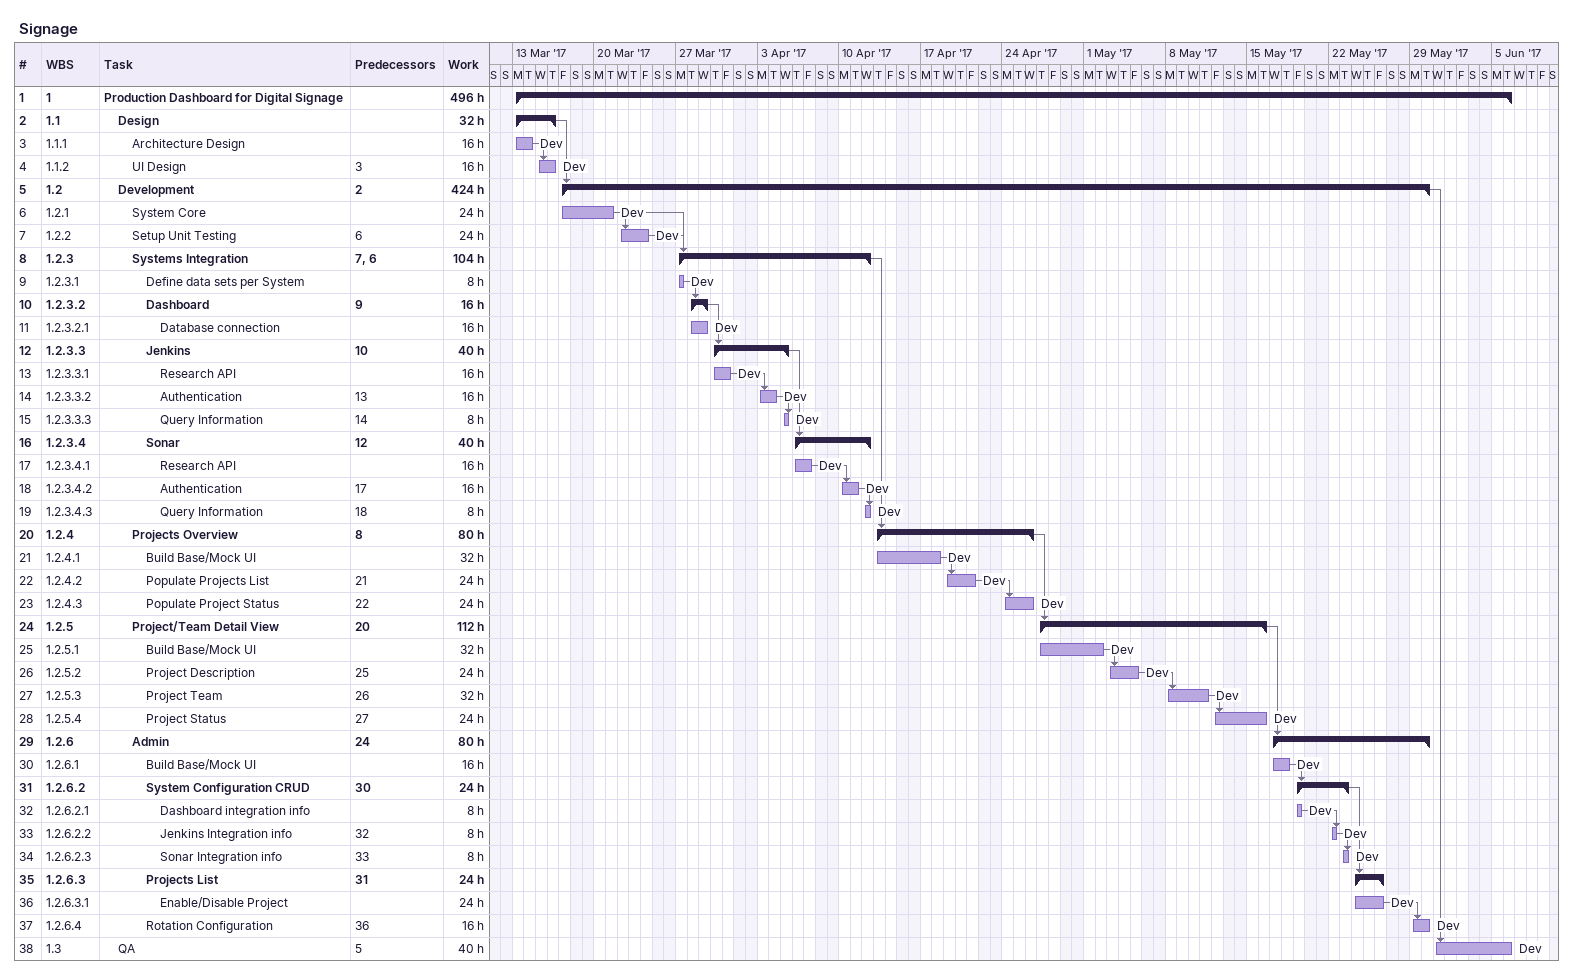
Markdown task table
Signage

| ID | WBS | Task | Start | Finish | Predecessors | Resources | Work (h) |
|---|---|---|---|---|---|---|---|
| 1 | 1 | **Production Dashboard for Digital Signage** | 2017-03-13 | 2017-06-06 |  |  | 496 |
| 2 | 1.1 | **Design** | 2017-03-13 | 2017-03-16 |  |  | 32 |
| 3 | 1.1.1 | Architecture Design | 2017-03-13 | 2017-03-14 |  | Dev | 16 |
| 4 | 1.1.2 | UI Design | 2017-03-15 | 2017-03-16 | 3 | Dev | 16 |
| 5 | 1.2 | **Development** | 2017-03-17 | 2017-05-30 | 2 |  | 424 |
| 6 | 1.2.1 | System Core | 2017-03-17 | 2017-03-21 |  | Dev | 24 |
| 7 | 1.2.2 | Setup Unit Testing | 2017-03-22 | 2017-03-24 | 6 | Dev | 24 |
| 8 | 1.2.3 | **Systems Integration** | 2017-03-27 | 2017-04-12 | 7, 6 |  | 104 |
| 9 | 1.2.3.1 | Define data sets per System | 2017-03-27 | 2017-03-27 |  | Dev | 8 |
| 10 | 1.2.3.2 | **Dashboard** | 2017-03-28 | 2017-03-29 | 9 |  | 16 |
| 11 | 1.2.3.2.1 | Database connection | 2017-03-28 | 2017-03-29 |  | Dev | 16 |
| 12 | 1.2.3.3 | **Jenkins** | 2017-03-30 | 2017-04-05 | 10 |  | 40 |
| 13 | 1.2.3.3.1 | Research API | 2017-03-30 | 2017-03-31 |  | Dev | 16 |
| 14 | 1.2.3.3.2 | Authentication | 2017-04-03 | 2017-04-04 | 13 | Dev | 16 |
| 15 | 1.2.3.3.3 | Query Information | 2017-04-05 | 2017-04-05 | 14 | Dev | 8 |
| 16 | 1.2.3.4 | **Sonar** | 2017-04-06 | 2017-04-12 | 12 |  | 40 |
| 17 | 1.2.3.4.1 | Research API | 2017-04-06 | 2017-04-07 |  | Dev | 16 |
| 18 | 1.2.3.4.2 | Authentication | 2017-04-10 | 2017-04-11 | 17 | Dev | 16 |
| 19 | 1.2.3.4.3 | Query Information | 2017-04-12 | 2017-04-12 | 18 | Dev | 8 |
| 20 | 1.2.4 | **Projects Overview** | 2017-04-13 | 2017-04-26 | 8 |  | 80 |
| 21 | 1.2.4.1 | Build Base/Mock UI | 2017-04-13 | 2017-04-18 |  | Dev | 32 |
| 22 | 1.2.4.2 | Populate Projects List | 2017-04-19 | 2017-04-21 | 21 | Dev | 24 |
| 23 | 1.2.4.3 | Populate Project Status | 2017-04-24 | 2017-04-26 | 22 | Dev | 24 |
| 24 | 1.2.5 | **Project/Team Detail View** | 2017-04-27 | 2017-05-16 | 20 |  | 112 |
| 25 | 1.2.5.1 | Build Base/Mock UI | 2017-04-27 | 2017-05-02 |  | Dev | 32 |
| 26 | 1.2.5.2 | Project Description | 2017-05-03 | 2017-05-05 | 25 | Dev | 24 |
| 27 | 1.2.5.3 | Project Team | 2017-05-08 | 2017-05-11 | 26 | Dev | 32 |
| 28 | 1.2.5.4 | Project Status | 2017-05-12 | 2017-05-16 | 27 | Dev | 24 |
| 29 | 1.2.6 | **Admin** | 2017-05-17 | 2017-05-30 | 24 |  | 80 |
| 30 | 1.2.6.1 | Build Base/Mock UI | 2017-05-17 | 2017-05-18 |  | Dev | 16 |
| 31 | 1.2.6.2 | **System Configuration CRUD** | 2017-05-19 | 2017-05-23 | 30 |  | 24 |
| 32 | 1.2.6.2.1 | Dashboard integration info | 2017-05-19 | 2017-05-19 |  | Dev | 8 |
| 33 | 1.2.6.2.2 | Jenkins Integration info | 2017-05-22 | 2017-05-22 | 32 | Dev | 8 |
| 34 | 1.2.6.2.3 | Sonar Integration info | 2017-05-23 | 2017-05-23 | 33 | Dev | 8 |
| 35 | 1.2.6.3 | **Projects List** | 2017-05-24 | 2017-05-26 | 31 |  | 24 |
| 36 | 1.2.6.3.1 | Enable/Disable Project | 2017-05-24 | 2017-05-26 |  | Dev | 24 |
| 37 | 1.2.6.4 | Rotation Configuration | 2017-05-29 | 2017-05-30 | 36 | Dev | 16 |
| 38 | 1.3 | QA | 2017-05-31 | 2017-06-06 | 5 | Dev | 40 |
